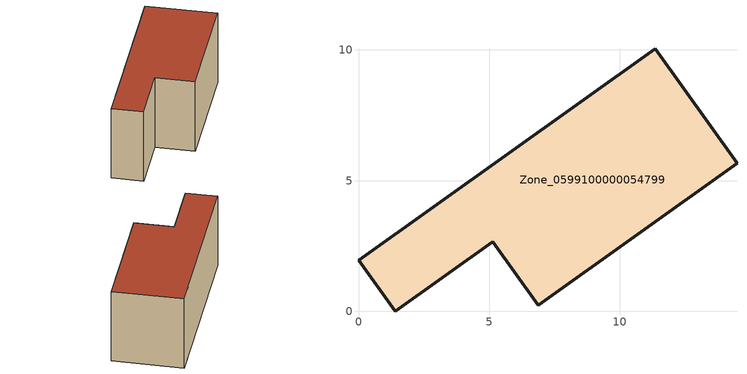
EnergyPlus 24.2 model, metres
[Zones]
Zone_0599100000054799
 floor ground (C_G): 5.14,2.67 1.4,0 0,1.96 11.35,10.05 14.48,5.66 6.88,0.24 z0
 wall outside (C_F): 11.35,10.05 0,1.96 1.4,0 5.14,2.67 6.88,0.24 14.48,5.66 11.35,10.05 z0:5.99
 roof outside (C_R): 6.88,0.24 14.48,5.66 11.35,10.05 0,1.96 1.4,0 5.14,2.67 z5.99
[BUILDING]
Pand.0599100000054799: North Axis=0; Terrain=City; Loads Convergence Tolerance Value=0.04; Temperature Convergence Tolerance Value=0.4; Solar Distribution=FullExterior; Maximum Number of Warmup Days=25; Minimum Number of Warmup Days=1
[Site:Location]
Rotterdam.The.Hague.AP_ZH_NLD Design_Conditions: Latitude=51.96; Longitude=4.45; Time Zone=1; Elevation=-4.5
[SITE:GROUNDTEMPERATURE:BUILDINGSURFACE]
18, 18, 18, 18, 18, 18, 18, 18, 18, 18, 18, 18
[MATERIAL] Thermal Absorptance=0.9; Solar Absorptance=0.7; Visible Absorptance=0.7
Name | Roughness | Thickness | Conductivity | Density | Specific Heat
G.TI.1975-1991 | MediumSmooth | 0.15 | 0.288461 | 540 | 1210
F.TI.1975-1991 | Rough | 0.3 | 0.230769 | 1920 | 840
R.TI.1975-1991 | MediumRough | 0.2 | 0.153846 | 1500 | 1000
[CONSTRUCTION]
C_G: G.TI.1975-1991
C_F: F.TI.1975-1991
C_R: R.TI.1975-1991
[ZONE]
Zone_0599100000054799: Type=1; Multiplier=1; Ceiling Height=Autocalculate; Volume=Autocalculate; Floor Area=autocalculate; Part of Total Floor Area=Yes
[ZONEINFILTRATION:DESIGNFLOWRATE]
Infil_Zone_0599100000054799: Zone or ZoneList or Space or SpaceList=Zone_0599100000054799; Schedule=AlwaysOn; Design Flow Rate Calculation Method=Flow/Area; Flow Rate per Floor Area=0.003; Constant Term Coefficient=1; Temperature Term Coefficient=0; Velocity Term Coefficient=0; Velocity Squared Term Coefficient=0
[HVACTEMPLATE:ZONE:IDEALLOADSAIRSYSTEM]
Zone_0599100000054799: Maximum Heating Supply Air Temperature=50; Minimum Cooling Supply Air Temperature=13; Maximum Heating Supply Air Humidity Ratio=0.0156; Minimum Cooling Supply Air Humidity Ratio=0.0077; Heating Limit=NoLimit; Cooling Limit=NoLimit; Dehumidification Control Type=ConstantSensibleHeatRatio; Cooling Sensible Heat Ratio=0.7; Dehumidification Setpoint=60; Humidification Control Type=None; Humidification Setpoint=30; Outdoor Air Method=None; Outdoor Air Flow Rate per Person=0.00944; Outdoor Air Flow Rate per Zone Floor Area=0; Outdoor Air Flow Rate per Zone=0; Demand Controlled Ventilation Type=None; Outdoor Air Economizer Type=NoEconomizer; Heat Recovery Type=None; Sensible Heat Recovery Effectiveness=0.7; Latent Heat Recovery Effectiveness=0.65
[ZONECONTROL:THERMOSTAT]
ThermostatControl_Zone_0599100000054799: Zone or ZoneList=Zone_0599100000054799; Control Type Schedule=DualSetpointControlType; Control 1=Thermostat_Zone_0599100000054799; Temperature Difference Between Cutout And Setpoint=0
[THERMOSTATSETPOINT:DUALSETPOINT]
Thermostat_Zone_0599100000054799: Heating Setpoint Temperature Schedule=HeatingSetpoint_Zone_0599100000054799; Cooling Setpoint Temperature Schedule=CoolingSetpoint_Zone_0599100000054799
[SCHEDULE:COMPACT]
HeatingSetpoint_Zone_0599100000054799: Through: 12/31, For: AllDays, Until: 24:00, 21
CoolingSetpoint_Zone_0599100000054799: Through: 12/31, For: AllDays, Until: 24:00, 24
DualSetpointControlType: Through: 12/31, For: AllDays, Until: 24:00, 4
AlwaysOn: Through: 12/31, For: AllDays, Until: 24:00, 1
